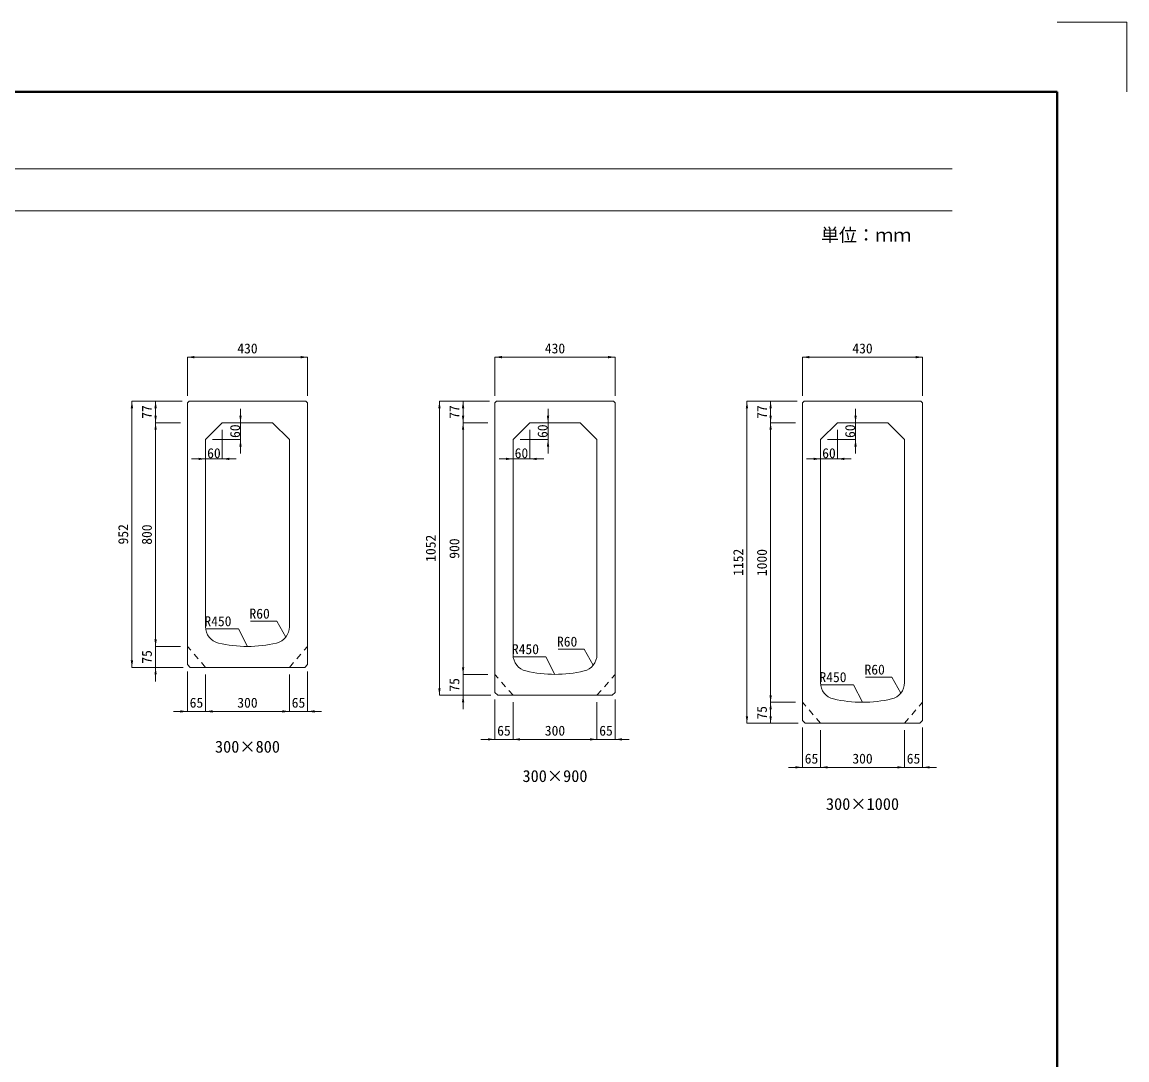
# Model space of a CAD drawing. Units: millimetres at full size. Extents: x 30799 to 61844, y 11231 to 18656.
# Drawn here: x 52392 to 56344, y 14943 to 18656 of the extents above; entities that cross this region are included whole.
import ezdxf
from ezdxf.enums import TextEntityAlignment as Align

# ---------------------------------------------------------------- set-up
doc = ezdxf.new("R2010")
doc.units = ezdxf.units.MM
doc.header["$LTSCALE"] = 30
doc.linetypes.add('USER1', pattern=[1.35, 0.75, -0.6])
for name, color, linetype, lineweight in [('0_2', 7, 'Continuous', 13), ('Defpoints_3', 8, 'Continuous', 0), ('図枠', 7, 'Continuous', 5), ('寸法線', 7, 'Continuous', 9), ('引出線', 4, 'Continuous', 9), ('本体', 2, 'Continuous', 20)]:
    doc.layers.add(name, color=color, linetype=linetype, lineweight=lineweight)
doc.styles.add('ＭＳ ゴシック', font='')
doc.styles.get('ＭＳ ゴシック').set_extended_font_data('MS Gothic')

# ---------------------------------------------------------------- blocks, each defined once
blk = doc.blocks.new('filled_arrow')
at = {"color": 0, "linetype": 'Continuous', "lineweight": -2}
blk.add_solid([(7.5, 1.25), (0, 0), (7.5, -1.25)], dxfattribs=at)

msp = doc.modelspace()

# ---------------------------------------------------------------- linework, layer by layer
at = {"layer": 'Defpoints_3', "color": 7, "lineweight": 13}
for p in [(56093.55, 18655.68), (56343.55, 18405.68)]:
    msp.add_line(p, (56343.55, 18655.68), dxfattribs=at)
at = {"layer": '図枠', "lineweight": 40}
for p in [(46343.55, 18405.68), (56093.55, 11480.68)]:
    msp.add_line(p, (56093.55, 18405.68), dxfattribs=at)
at = {"layer": '図枠', "lineweight": 13}
for p, q in [((46718.55, 18130.68), (55718.55, 18130.68)), ((46718.55, 17980.68), (55718.55, 17980.68))]:
    msp.add_line(p, q, dxfattribs=at)
at = {"layer": '寸法線'}
for p, q in [((52982.81, 17457.09), (53412.81, 17457.09)), ((52982.81, 17318.35), (52982.81, 17457.09)), ((53412.81, 17318.35), (53412.81, 17457.09)), ((54082.81, 17457.09), (54512.81, 17457.09)), ((54082.81, 17318.35), (54082.81, 17457.09)), ((54512.81, 17318.35), (54512.81, 17457.09)), ((55182.81, 17457.09), (55612.81, 17457.09)), ((55182.81, 17318.35), (55182.81, 17457.09)), ((55612.81, 17318.35), (55612.81, 17457.09)), ((52784.47, 17299.35), (52784.47, 16347.35)), ((52963.81, 17299.35), (52784.47, 17299.35)), ((52869.1, 17299.35), (52869.1, 17222.35)), ((52963.81, 17299.35), (52869.1, 17299.35)), ((53172.9, 17112.35), (53172.9, 17272.35)), ((53884.47, 17299.35), (53884.47, 16247.35)), ((54063.81, 17299.35), (53884.47, 17299.35)), ((53969.1, 17299.35), (53969.1, 17222.35)), ((54063.81, 17299.35), (53969.1, 17299.35)), ((54272.9, 17112.35), (54272.9, 17272.35)), ((54984.47, 17299.35), (54984.47, 16147.35)), ((55163.81, 17299.35), (54984.47, 17299.35)), ((55069.1, 17299.35), (55069.1, 17222.35)), ((55163.81, 17299.35), (55069.1, 17299.35)), ((55372.9, 17112.35), (55372.9, 17272.35)), ((52957.81, 17222.35), (52869.1, 17222.35)), ((52869.1, 17222.35), (52869.1, 16422.35)), ((52957.81, 17222.35), (52869.1, 17222.35)), ((53107.81, 17197.35), (53107.81, 17093.13)), ((53132.81, 17222.35), (53172.9, 17222.35)), ((54057.81, 17222.35), (53969.1, 17222.35)), ((53969.1, 17222.35), (53969.1, 16322.35)), ((54057.81, 17222.35), (53969.1, 17222.35)), ((54207.81, 17197.35), (54207.81, 17093.13)), ((54232.81, 17222.35), (54272.9, 17222.35)), ((55157.81, 17222.35), (55069.1, 17222.35)), ((55069.1, 17222.35), (55069.1, 16222.35)), ((55157.81, 17222.35), (55069.1, 17222.35)), ((55307.81, 17197.35), (55307.81, 17093.13)), ((55332.81, 17222.35), (55372.9, 17222.35)), ((53072.81, 17162.35), (53172.9, 17162.35)), ((54172.81, 17162.35), (54272.9, 17162.35)), ((55272.81, 17162.35), (55372.9, 17162.35)), ((53047.81, 17137.35), (53047.81, 17093.13)), ((54147.81, 17137.35), (54147.81, 17093.13)), ((55247.81, 17137.35), (55247.81, 17093.13)), ((52997.81, 17093.13), (53157.81, 17093.13)), ((54097.81, 17093.13), (54257.81, 17093.13)), ((55197.81, 17093.13), (55357.81, 17093.13)), ((52869.1, 16472.35), (52869.1, 16297.35)), ((52957.81, 16422.35), (52869.1, 16422.35)), ((52957.81, 16422.35), (52869.1, 16422.35)), ((53969.1, 16372.35), (53969.1, 16197.35)), ((52967.81, 16347.35), (52784.47, 16347.35)), ((52967.81, 16347.35), (52869.1, 16347.35)), ((52982.81, 16332.35), (52982.81, 16189.78)), ((53047.81, 16322.35), (53047.81, 16189.78)), ((53047.81, 16322.35), (53047.81, 16189.78)), ((53347.81, 16322.35), (53347.81, 16189.78)), ((53347.81, 16322.35), (53347.81, 16189.78)), ((53412.81, 16332.35), (53412.81, 16189.78)), ((54057.81, 16322.35), (53969.1, 16322.35)), ((54057.81, 16322.35), (53969.1, 16322.35)), ((54067.81, 16247.35), (53884.47, 16247.35)), ((54067.81, 16247.35), (53969.1, 16247.35)), ((54082.81, 16232.35), (54082.81, 16089.78)), ((54147.81, 16222.35), (54147.81, 16089.78)), ((54147.81, 16222.35), (54147.81, 16089.78)), ((54447.81, 16222.35), (54447.81, 16089.78)), ((54447.81, 16222.35), (54447.81, 16089.78)), ((54512.81, 16232.35), (54512.81, 16089.78)), ((55157.81, 16222.35), (55069.1, 16222.35)), ((55069.1, 16222.35), (55069.1, 16147.35)), ((55157.81, 16222.35), (55069.1, 16222.35)), ((52932.81, 16189.78), (53097.81, 16189.78)), ((53047.81, 16189.78), (53347.81, 16189.78)), ((53297.81, 16189.78), (53462.81, 16189.78)), ((55167.81, 16147.35), (54984.47, 16147.35)), ((55167.81, 16147.35), (55069.1, 16147.35)), ((55182.81, 16132.35), (55182.81, 15989.78)), ((55612.81, 16132.35), (55612.81, 15989.78)), ((54032.81, 16089.78), (54197.81, 16089.78)), ((54147.81, 16089.78), (54447.81, 16089.78)), ((54397.81, 16089.78), (54562.81, 16089.78)), ((55247.81, 16122.35), (55247.81, 15989.78)), ((55247.81, 16122.35), (55247.81, 15989.78)), ((55547.81, 16122.35), (55547.81, 15989.78)), ((55547.81, 16122.35), (55547.81, 15989.78)), ((55132.81, 15989.78), (55297.81, 15989.78)), ((55247.81, 15989.78), (55547.81, 15989.78)), ((55497.81, 15989.78), (55662.81, 15989.78))]:
    msp.add_line(p, q, dxfattribs=at)
at = {"layer": '引出線'}
for points in [[(53197.81, 16422.35), (53165.58, 16485.32), (53047.3, 16485.32)], [(53334.88, 16455.66), (53302.65, 16512.4), (53208.74, 16512.4)], [(54434.88, 16355.66), (54402.65, 16412.4), (54308.74, 16412.4)], [(54297.81, 16322.35), (54265.58, 16385.32), (54147.3, 16385.32)], [(55397.81, 16222.35), (55365.58, 16285.32), (55247.3, 16285.32)], [(55534.88, 16255.66), (55502.65, 16312.4), (55408.74, 16312.4)]]:
    msp.add_lwpolyline(points, dxfattribs=at)
at = {"layer": '本体'}
for p, q in [((52982.81, 17293.35), (52988.81, 17299.35)), ((52982.81, 17293.35), (52982.81, 16357.35)), ((53406.81, 17299.35), (52988.81, 17299.35)), ((53406.81, 17299.35), (53412.81, 17293.35)), ((53412.81, 16357.35), (53412.81, 17293.35)), ((54082.81, 17293.35), (54088.81, 17299.35)), ((54082.81, 17293.35), (54082.81, 16257.35)), ((54506.81, 17299.35), (54088.81, 17299.35)), ((54506.81, 17299.35), (54512.81, 17293.35)), ((54512.81, 16257.35), (54512.81, 17293.35)), ((55182.81, 17293.35), (55188.81, 17299.35)), ((55182.81, 17293.35), (55182.81, 16157.35)), ((55606.81, 17299.35), (55188.81, 17299.35)), ((55606.81, 17299.35), (55612.81, 17293.35)), ((55612.81, 16157.35), (55612.81, 17293.35)), ((53047.81, 17162.35), (53107.81, 17222.35)), ((53287.81, 17222.35), (53107.81, 17222.35)), ((53287.81, 17222.35), (53347.81, 17162.35)), ((54147.81, 17162.35), (54207.81, 17222.35)), ((54387.81, 17222.35), (54207.81, 17222.35)), ((54387.81, 17222.35), (54447.81, 17162.35)), ((55247.81, 17162.35), (55307.81, 17222.35)), ((55487.81, 17222.35), (55307.81, 17222.35)), ((55487.81, 17222.35), (55547.81, 17162.35)), ((53047.81, 17162.35), (53047.81, 16492.88)), ((53347.81, 16492.88), (53347.81, 17162.35)), ((54147.81, 17162.35), (54147.81, 16392.88)), ((54447.81, 16392.88), (54447.81, 17162.35)), ((55247.81, 17162.35), (55247.81, 16292.88)), ((55547.81, 16292.88), (55547.81, 17162.35)), ((52982.81, 16357.35), (52992.81, 16347.35)), ((52992.81, 16347.35), (53402.81, 16347.35)), ((53402.81, 16347.35), (53412.81, 16357.35)), ((54082.81, 16257.35), (54092.81, 16247.35)), ((54092.81, 16247.35), (54502.81, 16247.35)), ((54502.81, 16247.35), (54512.81, 16257.35)), ((55182.81, 16157.35), (55192.81, 16147.35)), ((55192.81, 16147.35), (55602.81, 16147.35)), ((55602.81, 16147.35), (55612.81, 16157.35))]:
    msp.add_line(p, q, dxfattribs=at)
at = {"layer": '本体', "color": 7, "linetype": 'USER1', "lineweight": 9}
for p, q in [((53047.81, 16347.35), (52982.81, 16422.35)), ((53347.81, 16347.35), (53412.81, 16422.35)), ((54147.81, 16247.35), (54082.81, 16322.35)), ((54447.81, 16247.35), (54512.81, 16322.35)), ((55247.81, 16147.35), (55182.81, 16222.35)), ((55547.81, 16147.35), (55612.81, 16222.35))]:
    msp.add_line(p, q, dxfattribs=at)
at = {"layer": '本体'}
for centre, radius, start, end in [((53107.81, 16492.88), 60, 180, 256.65764), ((53287.81, 16492.88), 60, 283.34236, 0), ((53197.81, 16872.35), 450, 256.65764, 283.34236), ((54207.81, 16392.88), 60, 180, 256.65764), ((54387.81, 16392.88), 60, 283.34236, 0), ((54297.81, 16772.35), 450, 256.65764, 283.34236), ((55307.81, 16292.88), 60, 180, 256.65764), ((55487.81, 16292.88), 60, 283.34236, 0), ((55397.81, 16672.35), 450, 256.65764, 283.34236)]:
    msp.add_arc(centre, radius, start, end, dxfattribs=at)

# ---------------------------------------------------------------- block references
at = {"layer": '寸法線', "xscale": 3.33, "yscale": 3.33}
for p in [(52982.81, 17457.09), (54082.81, 17457.09), (55182.81, 17457.09), (53107.81, 17093.13), (54207.81, 17093.13), (55307.81, 17093.13), (53047.81, 16189.78), (53047.81, 16189.78), (53412.81, 16189.78), (54147.81, 16089.78), (54147.81, 16089.78), (54512.81, 16089.78), (55247.81, 15989.78), (55247.81, 15989.78), (55612.81, 15989.78)]:
    msp.add_blockref('filled_arrow', p, dxfattribs=at)
for p, rotation in [((53412.81, 17457.09), 180), ((54512.81, 17457.09), 180), ((55612.81, 17457.09), 180), ((52784.47, 17299.35), 270), ((52869.1, 17299.35), 270), ((53884.47, 17299.35), 270), ((53969.1, 17299.35), 270), ((54984.47, 17299.35), 270), ((55069.1, 17299.35), 270), ((52869.1, 17222.35), 90), ((53172.9, 17222.35), 90), ((53969.1, 17222.35), 90), ((54272.9, 17222.35), 90), ((55069.1, 17222.35), 90), ((55372.9, 17222.35), 90), ((52869.1, 17222.35), 270), ((53969.1, 17222.35), 270), ((55069.1, 17222.35), 270), ((53172.9, 17162.35), 270), ((54272.9, 17162.35), 270), ((55372.9, 17162.35), 270), ((53047.81, 17093.13), 180), ((54147.81, 17093.13), 180), ((55247.81, 17093.13), 180), ((52869.1, 16422.35), 90), ((52869.1, 16422.35), 90), ((52784.47, 16347.35), 90), ((52869.1, 16347.35), 270), ((53969.1, 16322.35), 90), ((53969.1, 16322.35), 90), ((53884.47, 16247.35), 90), ((53969.1, 16247.35), 270), ((55069.1, 16222.35), 90), ((55069.1, 16222.35), 270), ((52982.81, 16189.78), 180), ((53347.81, 16189.78), 180), ((53347.81, 16189.78), 180), ((54984.47, 16147.35), 90), ((55069.1, 16147.35), 90), ((54082.81, 16089.78), 180), ((54447.81, 16089.78), 180), ((54447.81, 16089.78), 180), ((55182.81, 15989.78), 180), ((55547.81, 15989.78), 180), ((55547.81, 15989.78), 180)]:
    msp.add_blockref('filled_arrow', p, dxfattribs=dict(at, rotation=rotation))
at = {"layer": '引出線', "xscale": 0.1, "yscale": 0.1}
for p, rotation in [((53334.88, 16455.66), 119.6), ((53197.81, 16422.35), 117.1), ((54297.81, 16322.35), 117.1), ((54434.88, 16355.66), 119.6), ((55534.88, 16255.66), 119.6), ((55397.81, 16222.35), 117.1)]:
    msp.add_blockref('filled_arrow', p, dxfattribs=dict(at, rotation=rotation))

# ---------------------------------------------------------------- texts
at = {"layer": '0_2', "style": 'ＭＳ ゴシック'}
for s, p in [('300×800', (53197.81, 16063.6)), ('300×900', (54297.81, 15958.67)), ('300×1000', (55397.81, 15858.67))]:
    msp.add_text(s, height=42.72, dxfattribs=at).set_placement(p, align=Align.MIDDLE_CENTER)
at = {"layer": '図枠', "style": 'ＭＳ ゴシック'}
msp.add_text('単位：ｍｍ', height=47.47, dxfattribs=at).set_placement((55410.71, 17894.01), align=Align.MIDDLE_CENTER)
at = {"layer": '寸法線', "style": 'ＭＳ ゴシック'}
for s, p in [('430', (53197.81, 17488.34)), ('430', (54297.81, 17488.34)), ('430', (55397.81, 17488.34)), ('60', (53077.81, 17113.67)), ('60', (54177.81, 17113.67)), ('60', (55277.81, 17113.67)), ('65', (53015.31, 16221.03)), ('300', (53197.81, 16221.03)), ('65', (53380.31, 16221.03)), ('65', (54115.31, 16121.03)), ('300', (54297.81, 16121.03)), ('65', (54480.31, 16121.03)), ('65', (55215.31, 16021.03)), ('300', (55397.81, 16021.03)), ('65', (55580.31, 16021.03))]:
    msp.add_text(s, height=35.6, dxfattribs=at).set_placement(p, align=Align.MIDDLE_CENTER)
for s, p in [('77', (52837.85, 17260.85)), ('77', (53937.85, 17260.85)), ('77', (55037.85, 17260.85)), ('60', (53153.31, 17192.35)), ('60', (54253.31, 17192.35)), ('60', (55353.31, 17192.35)), ('952', (52753.22, 16823.35)), ('800', (52837.85, 16822.35)), ('1052', (53853.22, 16773.35)), ('900', (53937.85, 16772.35)), ('1152', (54953.22, 16723.35)), ('1000', (55037.85, 16722.35)), ('75', (52837.85, 16384.85)), ('75', (53937.85, 16284.85)), ('75', (55037.85, 16184.85))]:
    msp.add_text(s, height=35.6, rotation=90, dxfattribs=at).set_placement(p, align=Align.MIDDLE_CENTER)
at = {"layer": '引出線', "style": 'ＭＳ ゴシック'}
for s, p in [('R450', (53140.58, 16530.32)), ('R60', (53277.65, 16557.4)), ('R60', (54377.65, 16457.4)), ('R450', (54240.58, 16430.32)), ('R450', (55340.58, 16330.32)), ('R60', (55477.65, 16357.4))]:
    msp.add_text(s, height=35.6, dxfattribs=at).set_placement(p, align=Align.TOP_RIGHT)

doc.saveas('drawing.dxf')
